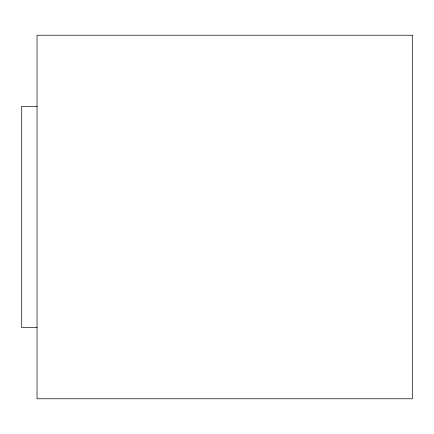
<?xml version="1.0" encoding="UTF-8"?>
<svg xmlns="http://www.w3.org/2000/svg" width="434" height="434" viewBox="0 0 434 434"><rect width="100%" height="100%" fill="white"/><g stroke="black" fill="none" stroke-linecap="round" stroke-linejoin="round"><path stroke-width="0.65" d="M37.031 106.379L21.7 106.379L21.7 327.621L37.031 327.621M412.3 35.219L37.031 35.219L37.031 398.781L412.3 398.781L412.3 35.219"/></g></svg>
